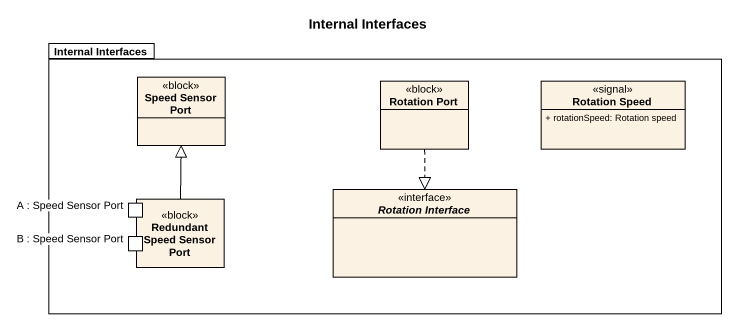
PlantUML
@startuml
title Internal Interfaces
allowmixing
hide circle
hide empty members
skinparam classAttributeIconSize 0
package "Internal Interfaces" as Internal_Interfaces {
  class "Speed Sensor Port" as Speed_Sensor_Port <<block>>
  class "Rotation Port" as Rotation_Port <<block>>
  class "Rotation Speed" as Rotation_Speed <<signal>> {
    + rotationSpeed: Rotation speed
  }
  rectangle "Redundant Speed Sensor Port" as Redundant_Speed_Sensor_Port <<block>> {
    port "A : Speed Sensor Port" as A <<ProxyPort>>
    port "B : Speed Sensor Port" as B <<ProxyPort>>
  }
  interface "Rotation Interface" as Rotation_Interface
}
Rotation_Port ..|> Rotation_Interface
Redundant_Speed_Sensor_Port -up-|> Speed_Sensor_Port
@enduml
